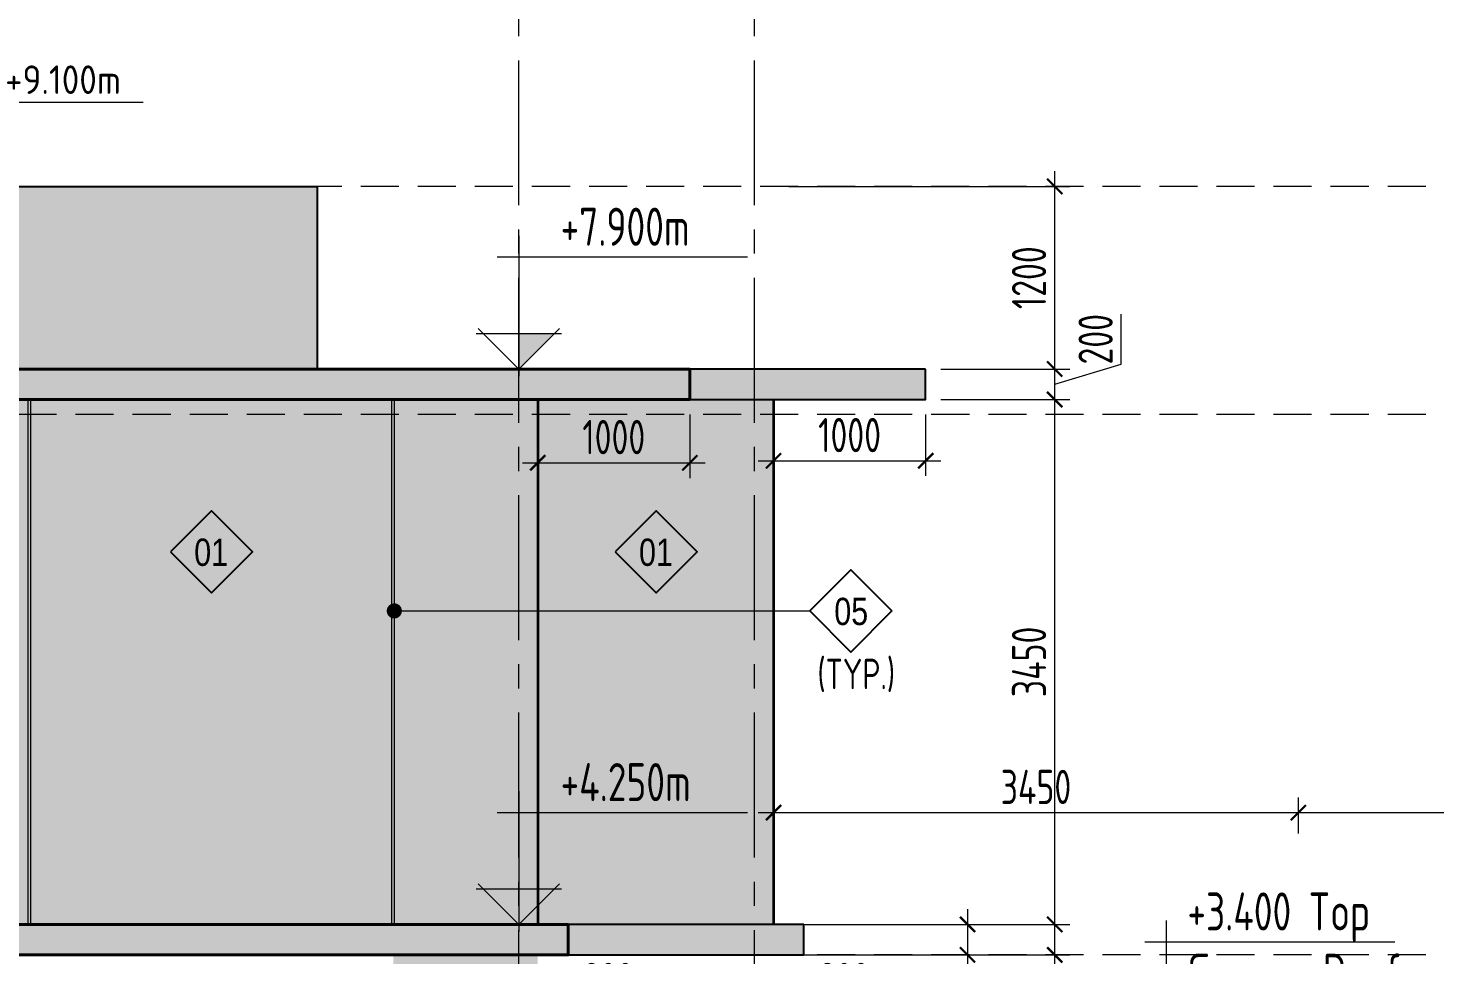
# Model space of a CAD drawing. Header units: millimetres. Extents: x -30697 to 201471, y -29614 to 19378.
# Drawn here: x 178889 to 188136, y 4050 to 10140 of the extents above; entities that cross this region are included whole.
import ezdxf
from ezdxf.enums import TextEntityAlignment as Align

# ---------------------------------------------------------------- set-up
doc = ezdxf.new("R2010")
doc.units = ezdxf.units.MM
doc.header["$MEASUREMENT"] = 0
doc.header["$PDMODE"] = 1
for name, pattern in [('1735 X DT-5BR-ELE_04$0$DASHED', [0.75, 0.5, -0.25]), ('ACAD_ISO02W100', [15, 12, -3]), ('CENTER2', [28.575, 19.05, -3.175, 3.175, -3.175])]:
    doc.linetypes.add(name, pattern=pattern)
doc.layers.add('00--ORIGIN POINT', color=200, linetype='Continuous', lineweight=20, plot=False)
doc.layers.add('1735 X DT-5BR-ELE_04$0$00--ORIGIN', color=6, linetype='Continuous', lineweight=0, plot=False)
for name, color, linetype, lineweight in [('03--GRID', 252, 'CENTER2', 5), ('05--TEXT-2', 2, 'Continuous', 25), ('07--DIM-2', 2, 'Continuous', 25), ('08--TAG REF', 7, 'Continuous', 25), ('1735 X DT-5BR-ELE_04$0$06--LINE-2', 2, 'Continuous', 25), ('1735 X DT-5BR-ELE_04$0$06--LINE-3', 3, 'Continuous', 35), ('1735 X DT-5BR-ELE_04$0$06--LINE-4', 4, 'Continuous', 40), ('1735 X DT-5BR-ELE_04$0$W--ELV-1', 250, '1735 X DT-5BR-ELE_04$0$DASHED', 9), ('1735 X DT-5BR-ELE_04$0$Z--GROOVES', 7, 'Continuous', 9), ('1735 X DT-5BR-ELE_04$0$Z--GROOVES-DUMMY.', 252, 'Continuous', 9), ('W--ELEV-2', 7, 'Continuous', 20)]:
    doc.layers.add(name, color=color, linetype=linetype, lineweight=lineweight)
doc.layers.add('08--WINREF-1', color=8, linetype='Continuous')
doc.layers.add('1735 X DT-5BR-ELE_04$0$L--SHADE-1', color=7, linetype='Continuous', lineweight=20, true_color=0xf5f5f5)
doc.layers.add('1735 X DT-5BR-ELE_04$0$L--SHADE-2', color=7, linetype='Continuous', lineweight=20, true_color=0xd2d2d2)
doc.styles.add('Ariel', font='arial.ttf', dxfattribs={"width": 0.8})
doc.styles.add('ISO', font='isocp2.shx', dxfattribs={"width": 0.8})
doc.dimstyles.new('1-100_AR', dxfattribs={"dimtxt": 225, "dimasz": 100, "dimexe": 100, "dimexo": 100, "dimgap": 0, "dimtad": 0, "dimzin": 12, "dimdsep": 46, "dimtxsty": 'ISO', "dimblk": 'ARCHTICK', "dimcen": 100, "dimdle": 100, "dimclrd": 8, "dimclre": 9, "dimclrt": 2, "dimadec": 0, "dimazin": 0, "dimtfac": 1, "dimtmove": 0, "dimatfit": 2, "dimldrblk": 'ARCHTICK', "dimfxl": 1, "dimtvp": 0.75, "dimtolj": 1, "dimtzin": 12, "dimlwd": 9, "dimlwe": 9, "dimarcsym": 0})
doc.dimstyles.new('1-50', dxfattribs={"dimtxt": 125, "dimasz": 50, "dimexe": 50, "dimexo": 50, "dimgap": 0, "dimtad": 0, "dimdec": 3, "dimzin": 12, "dimdsep": 46, "dimtxsty": 'ISO', "dimblk": 'ARCHTICK', "dimcen": -150, "dimdle": 50, "dimclrd": 9, "dimclre": 9, "dimclrt": 2, "dimadec": 0, "dimazin": 0, "dimtfac": 1, "dimtdec": 3, "dimtmove": 1, "dimatfit": 2, "dimldrblk": 'ARCHTICK', "dimfxl": 1, "dimtvp": 0.75, "dimtolj": 1, "dimtzin": 12, "dimlwd": 18, "dimlwe": 18, "dimarcsym": 0})

# ---------------------------------------------------------------- blocks, each defined once
blk = doc.blocks.new('*U522')
at = {"layer": '1735 X DT-5BR-ELE_04$0$Z--GROOVES-DUMMY.', "ltscale": 25, "transparency": 33554623}
h = blk.add_hatch(color=256, dxfattribs=at)
h.dxf.hatch_style = 1
h.paths.add_polyline_path([(0, 15), (0, 0), (3450, 0), (3450, 15)])
at = {"layer": '1735 X DT-5BR-ELE_04$0$Z--GROOVES', "ltscale": 25}
blk.add_lwpolyline([(0, 15), (0, 0), (3450, 0), (3450, 15)], close=True, dxfattribs=at)
blk = doc.blocks.new('*U506')
at = {"layer": '1735 X DT-5BR-ELE_04$0$L--SHADE-1', "transparency": 33554687}
h = blk.add_hatch(color=256, dxfattribs=at)
h.dxf.hatch_style = 1
h.paths.add_polyline_path([(0, 200), (-13069.2, 200), (-13069.2, 0), (0, 0)])
at = {"layer": '1735 X DT-5BR-ELE_04$0$06--LINE-4'}
blk.add_lwpolyline([(0, 200), (-13069.2, 200), (-13069.2, 0), (0, 0)], close=True, dxfattribs=at)
blk = doc.blocks.new('*U508')
at = {"layer": '1735 X DT-5BR-ELE_04$0$L--SHADE-1', "transparency": 33554687}
h = blk.add_hatch(color=256, dxfattribs=at)
h.dxf.hatch_style = 1
h.paths.add_polyline_path([(0, 0), (-1550, 0), (-1550, -200), (0, -200)])
at = {"layer": '1735 X DT-5BR-ELE_04$0$06--LINE-2'}
blk.add_lwpolyline([(0, 0), (-1550, 0), (-1550, -200), (0, -200)], close=True, dxfattribs=at)
blk = doc.blocks.new('*U510')
at = {"layer": '1735 X DT-5BR-ELE_04$0$L--SHADE-1', "transparency": 33554687}
h = blk.add_hatch(color=256, dxfattribs=at)
h.dxf.hatch_style = 1
h.paths.add_polyline_path([(0, 200), (-12269.2, 200), (-12269.2, 0), (0, 0)])
at = {"layer": '1735 X DT-5BR-ELE_04$0$06--LINE-4'}
blk.add_lwpolyline([(0, 200), (-12269.2, 200), (-12269.2, 0), (0, 0)], close=True, dxfattribs=at)
blk = doc.blocks.new('1735 X DT-5BR-ELE_04')
at = {"layer": '1735 X DT-5BR-ELE_04$0$L--SHADE-1', "transparency": 33554687}
h = blk.add_hatch(color=256, dxfattribs=at)
h.dxf.hatch_style = 1
h.paths.add_polyline_path([(176788.5, 7700), (182238.5, 7700), (182238.5, 4250), (176788.5, 4250)])
h = blk.add_hatch(color=256, dxfattribs=at)
h.dxf.hatch_style = 1
h.paths.add_polyline_path([(182238.5, 7700), (183788.5, 7700), (183788.5, 4250), (182238.5, 4250)])
h = blk.add_hatch(color=256, dxfattribs=at)
h.dxf.hatch_style = 1
h.paths.add_polyline_path([(181288.6, 4050), (182238.5, 4050), (182238.5, 460), (181288.6, 460)])
at = {"layer": '1735 X DT-5BR-ELE_04$0$L--SHADE-2', "transparency": 33554687}
h = blk.add_hatch(color=256, dxfattribs=at)
h.dxf.hatch_style = 1
h.paths.add_polyline_path([(169138.5, 9100), (169251.5, 9100), (169251.5, 8200), (170061.5, 8200), (170061.5, 9100), (180788.5, 9100), (180788.5, 7900), (169138.5, 7900)])
at = {"layer": '1735 X DT-5BR-ELE_04$0$00--ORIGIN'}
for points in [[(176788.5, 7700), (182238.5, 7700), (182238.5, 4250), (176788.5, 4250)], [(182238.5, 7700), (183788.5, 7700), (183788.5, 4250), (182238.5, 4250)]]:
    blk.add_lwpolyline(points, close=True, dxfattribs=at)
at = {"layer": '1735 X DT-5BR-ELE_04$0$06--LINE-2'}
blk.add_lwpolyline([(169138.5, 9100), (169251.5, 9100), (169251.5, 8200), (170061.5, 8200), (170061.5, 9100), (180788.5, 9100), (180788.5, 7900), (169138.5, 7900)], close=True, dxfattribs=at)
at = {"layer": '1735 X DT-5BR-ELE_04$0$06--LINE-3'}
for p, q in [((182238.5, 7700), (182238.5, 4250)), ((183788.5, 7700), (183788.5, 4250))]:
    blk.add_line(p, q, dxfattribs=at)
at = {"layer": '1735 X DT-5BR-ELE_04$0$W--ELV-1', "ltscale": 500}
for p, q in [((193700.7, 9100), (159342, 9100)), ((193700.7, 9100), (159342, 9100)), ((193700.7, 7600), (159342, 7600)), ((193700.7, 4050), (159342, 4050))]:
    blk.add_line(p, q, dxfattribs=at)
at = {"layer": '1735 X DT-5BR-ELE_04$0$06--LINE-2'}
for p in [(184788.5, 7900), (183988.5, 4250)]:
    blk.add_blockref('*U508', p, dxfattribs=at)
at = {"layer": '1735 X DT-5BR-ELE_04$0$06--LINE-4'}
for name, p in [('*U506', (183238.5, 7700)), ('*U510', (182438.5, 4050))]:
    blk.add_blockref(name, p, dxfattribs=at)
at = {"layer": '1735 X DT-5BR-ELE_04$0$Z--GROOVES-DUMMY.', "ltscale": 25, "xscale": -1, "rotation": 90}
for p in [(178904.6, 7700), (181294.6, 7700)]:
    blk.add_blockref('*U522', p, dxfattribs=at)
blk = doc.blocks.new('_ArchTick')
at = {"color": 0, "const_width": 0.15}
blk.add_lwpolyline([(-0.5, -0.5), (0.5, 0.5)], dxfattribs=at)
blk = doc.blocks.new('*D63')
at = {"layer": '07--DIM-2', "color": 8, "lineweight": 9, "transparency": 16777216}
blk.add_line((185636.8, 350), (185636.8, 4150), dxfattribs=at)
at = {"layer": '07--DIM-2', "color": 9, "lineweight": 9, "transparency": 16777216}
for p, q in [((183988.5, 4050), (185736.8, 4050)), ((185088.5, 450), (185736.8, 450))]:
    blk.add_line(p, q, dxfattribs=at)
at = {"layer": 'Defpoints', "color": 0, "transparency": 16777216}
for p in [(183888.5, 4050), (185636.8, 4050), (184988.5, 450)]:
    blk.add_point(p, dxfattribs=at)
at = {"layer": '07--DIM-2', "color": 8, "lineweight": 9, "transparency": 16777216, "xscale": 100, "yscale": 100, "zscale": 100}
for p, rotation in [((185636.8, 4050), 90), ((185636.8, 450), 270)]:
    blk.add_blockref('_ArchTick', p, dxfattribs=dict(at, rotation=rotation))
at = {"layer": '07--DIM-2', "color": 2, "transparency": 16777216, "insert": (185468.1, 2250), "char_height": 225, "attachment_point": 5, "rotation": 90, "style": 'ISO'}
blk.add_mtext('\\A1;3600', dxfattribs=at)
blk = doc.blocks.new('*D64')
at = {"layer": '07--DIM-2', "color": 8, "lineweight": 9, "transparency": 16777216}
blk.add_line((185636.8, 4150), (185636.8, 7800), dxfattribs=at)
at = {"layer": '07--DIM-2', "color": 9, "lineweight": 9, "transparency": 16777216}
for p, q in [((184888.5, 7700), (185736.8, 7700)), ((183988.5, 4250), (185736.8, 4250))]:
    blk.add_line(p, q, dxfattribs=at)
at = {"layer": 'Defpoints', "color": 0, "transparency": 16777216}
for p in [(184788.5, 7700), (185636.8, 7700), (183888.5, 4250)]:
    blk.add_point(p, dxfattribs=at)
at = {"layer": '07--DIM-2', "color": 8, "lineweight": 9, "transparency": 16777216, "xscale": 100, "yscale": 100, "zscale": 100}
for p, rotation in [((185636.8, 7700), 90), ((185636.8, 4250), 270)]:
    blk.add_blockref('_ArchTick', p, dxfattribs=dict(at, rotation=rotation))
at = {"layer": '07--DIM-2', "color": 2, "transparency": 16777216, "insert": (185468.1, 5975), "char_height": 225, "attachment_point": 5, "rotation": 90, "style": 'ISO'}
blk.add_mtext('\\A1;3450', dxfattribs=at)
blk = doc.blocks.new('*D65')
at = {"layer": '07--DIM-2', "color": 8, "lineweight": 9, "transparency": 16777216}
for p, q in [((186074.4, 7931.3), (186074.4, 8260)), ((185636.8, 7600), (185636.8, 8000)), ((185636.8, 7800), (186074.4, 7931.3))]:
    blk.add_line(p, q, dxfattribs=at)
at = {"layer": '07--DIM-2', "color": 9, "lineweight": 9, "transparency": 16777216}
for p, q in [((184888.5, 7900), (185736.8, 7900)), ((184888.5, 7700), (185736.8, 7700))]:
    blk.add_line(p, q, dxfattribs=at)
at = {"layer": 'Defpoints', "color": 0, "transparency": 16777216}
for p in [(184788.5, 7900), (185636.8, 7900), (184788.5, 7700)]:
    blk.add_point(p, dxfattribs=at)
at = {"layer": '07--DIM-2', "color": 8, "lineweight": 9, "transparency": 16777216, "xscale": 100, "yscale": 100, "zscale": 100}
for p, rotation in [((185636.8, 7900), 90), ((185636.8, 7700), 270)]:
    blk.add_blockref('_ArchTick', p, dxfattribs=dict(at, rotation=rotation))
at = {"layer": '07--DIM-2', "color": 2, "transparency": 16777216, "insert": (185905.6, 8095.6), "char_height": 225, "attachment_point": 5, "rotation": 90, "style": 'ISO'}
blk.add_mtext('\\A1;200', dxfattribs=at)
blk = doc.blocks.new('*D66')
at = {"layer": '07--DIM-2', "color": 8, "lineweight": 9, "transparency": 16777216}
blk.add_line((185636.8, 7800), (185636.8, 9200), dxfattribs=at)
at = {"layer": '07--DIM-2', "color": 9, "lineweight": 9, "transparency": 16777216}
for p, q in [((183888.5, 9100), (185736.8, 9100)), ((184888.5, 7900), (185736.8, 7900))]:
    blk.add_line(p, q, dxfattribs=at)
at = {"layer": 'Defpoints', "color": 0, "transparency": 16777216}
for p in [(183788.5, 9100), (185636.8, 9100), (184788.5, 7900)]:
    blk.add_point(p, dxfattribs=at)
at = {"layer": '07--DIM-2', "color": 8, "lineweight": 9, "transparency": 16777216, "xscale": 100, "yscale": 100, "zscale": 100}
for p, rotation in [((185636.8, 9100), 90), ((185636.8, 7900), 270)]:
    blk.add_blockref('_ArchTick', p, dxfattribs=dict(at, rotation=rotation))
at = {"layer": '07--DIM-2', "color": 2, "transparency": 16777216, "insert": (185468, 8500), "char_height": 225, "attachment_point": 5, "rotation": 90, "style": 'ISO'}
blk.add_mtext('\\A1;1200', dxfattribs=at)
blk = doc.blocks.new('*D67')
at = {"layer": '07--DIM-2', "color": 9, "lineweight": 9, "transparency": 16777216}
for p, q in [((187238.5, 4847.5), (187238.5, 5084.8)), ((190238.5, 3707.1), (190238.5, 5084.8))]:
    blk.add_line(p, q, dxfattribs=at)
at = {"layer": '07--DIM-2', "color": 8, "lineweight": 9, "transparency": 16777216}
blk.add_line((187138.5, 4984.8), (190338.5, 4984.8), dxfattribs=at)
at = {"layer": 'Defpoints', "color": 0, "transparency": 16777216}
for p in [(190238.5, 4984.8), (187238.5, 4747.5), (190238.5, 3607.1)]:
    blk.add_point(p, dxfattribs=at)
at = {"layer": '07--DIM-2', "color": 8, "lineweight": 9, "transparency": 16777216, "xscale": 100, "yscale": 100, "zscale": 100, "rotation": 180}
blk.add_blockref('_ArchTick', (187238.5, 4984.8), dxfattribs=at)
at = {"layer": '07--DIM-2', "color": 8, "lineweight": 9, "transparency": 16777216, "xscale": 100, "yscale": 100, "zscale": 100}
blk.add_blockref('_ArchTick', (190238.5, 4984.8), dxfattribs=at)
at = {"layer": '07--DIM-2', "color": 2, "transparency": 16777216, "insert": (188738.5, 5153.5), "char_height": 225, "attachment_point": 5, "style": 'ISO'}
blk.add_mtext('\\A1;3000', dxfattribs=at)
blk = doc.blocks.new('*D77')
at = {"layer": '07--DIM-2', "color": 9, "lineweight": 9, "transparency": 16777216}
for p, q in [((183788.5, 4959.8), (183788.5, 5084.8)), ((187238.5, 4959.8), (187238.5, 5084.8))]:
    blk.add_line(p, q, dxfattribs=at)
at = {"layer": '07--DIM-2', "color": 8, "lineweight": 9, "transparency": 16777216}
blk.add_line((183688.5, 4984.8), (187338.5, 4984.8), dxfattribs=at)
at = {"layer": 'Defpoints', "color": 0, "transparency": 16777216}
for p in [(187238.5, 4984.8), (183788.5, 4859.8), (187238.5, 4859.8)]:
    blk.add_point(p, dxfattribs=at)
at = {"layer": '07--DIM-2', "color": 8, "lineweight": 9, "transparency": 16777216, "xscale": 100, "yscale": 100, "zscale": 100, "rotation": 180}
blk.add_blockref('_ArchTick', (183788.5, 4984.8), dxfattribs=at)
at = {"layer": '07--DIM-2', "color": 8, "lineweight": 9, "transparency": 16777216, "xscale": 100, "yscale": 100, "zscale": 100}
blk.add_blockref('_ArchTick', (187238.5, 4984.8), dxfattribs=at)
at = {"layer": '07--DIM-2', "color": 2, "transparency": 16777216, "insert": (185513.5, 5153.5), "char_height": 225, "attachment_point": 5, "style": 'ISO'}
blk.add_mtext('\\A1;3450', dxfattribs=at)
blk = doc.blocks.new('*U19')
at = {"layer": '08--WINREF-1', "color": 2}
blk.add_lwpolyline([(339, 0), (0, -339), (-339, 0), (0, 339)], close=True, dxfattribs=at)
at = {"style": 'Ariel', "width": 0.8}
blk.add_attdef('CB-02', text='', height=225, dxfattribs=at).set_placement((3, -4), align=Align.MIDDLE)
blk = doc.blocks.new('*D88')
at = {"layer": '07--DIM-2', "color": 9, "lineweight": 9, "transparency": 16777216}
for p, q in [((182238.5, 3950), (182238.5, 3616.4)), ((182438.5, 3950), (182438.5, 3616.4))]:
    blk.add_line(p, q, dxfattribs=at)
at = {"layer": '07--DIM-2', "color": 8, "lineweight": 9, "transparency": 16777216}
for p, q in [((182138.5, 3716.4), (182438.5, 3716.4)), ((182438.5, 3716.4), (182867.3, 3716.4))]:
    blk.add_line(p, q, dxfattribs=at)
at = {"layer": 'Defpoints', "color": 0, "transparency": 16777216}
for p in [(182238.5, 4050), (182438.5, 4050), (182438.5, 3716.4)]:
    blk.add_point(p, dxfattribs=at)
at = {"layer": '07--DIM-2', "color": 8, "lineweight": 9, "transparency": 16777216, "xscale": 100, "yscale": 100, "zscale": 100, "rotation": 180}
blk.add_blockref('_ArchTick', (182238.5, 3716.4), dxfattribs=at)
at = {"layer": '07--DIM-2', "color": 8, "lineweight": 9, "transparency": 16777216, "xscale": 100, "yscale": 100, "zscale": 100}
blk.add_blockref('_ArchTick', (182438.5, 3716.4), dxfattribs=at)
at = {"layer": '07--DIM-2', "color": 2, "transparency": 16777216, "insert": (182702.9, 3885.2), "char_height": 225, "attachment_point": 5, "style": 'ISO'}
blk.add_mtext('\\A1;200', dxfattribs=at)
blk = doc.blocks.new('*D89')
at = {"layer": '07--DIM-2', "color": 9, "lineweight": 9, "transparency": 16777216}
for p, q in [((183788.5, 3950), (183788.5, 3616.4)), ((183988.5, 3950), (183988.5, 3616.4))]:
    blk.add_line(p, q, dxfattribs=at)
at = {"layer": '07--DIM-2', "color": 8, "lineweight": 9, "transparency": 16777216}
for p, q in [((183688.5, 3716.4), (183988.5, 3716.4)), ((183988.5, 3716.4), (184417.3, 3716.4))]:
    blk.add_line(p, q, dxfattribs=at)
at = {"layer": 'Defpoints', "color": 0, "transparency": 16777216}
for p in [(183788.5, 4050), (183988.5, 4050), (183988.5, 3716.4)]:
    blk.add_point(p, dxfattribs=at)
at = {"layer": '07--DIM-2', "color": 8, "lineweight": 9, "transparency": 16777216, "xscale": 100, "yscale": 100, "zscale": 100, "rotation": 180}
blk.add_blockref('_ArchTick', (183788.5, 3716.4), dxfattribs=at)
at = {"layer": '07--DIM-2', "color": 8, "lineweight": 9, "transparency": 16777216, "xscale": 100, "yscale": 100, "zscale": 100}
blk.add_blockref('_ArchTick', (183988.5, 3716.4), dxfattribs=at)
at = {"layer": '07--DIM-2', "color": 2, "transparency": 16777216, "insert": (184252.9, 3885.2), "char_height": 225, "attachment_point": 5, "style": 'ISO'}
blk.add_mtext('\\A1;200', dxfattribs=at)
blk = doc.blocks.new('*D90')
at = {"layer": '07--DIM-2', "color": 9, "lineweight": 9, "transparency": 16777216}
for p, q in [((183788.5, 7600), (183788.5, 7197.1)), ((184788.5, 7600), (184788.5, 7197.1))]:
    blk.add_line(p, q, dxfattribs=at)
at = {"layer": '07--DIM-2', "color": 8, "lineweight": 9, "transparency": 16777216}
blk.add_line((183688.5, 7297.1), (184888.5, 7297.1), dxfattribs=at)
at = {"layer": 'Defpoints', "color": 0, "transparency": 16777216}
for p in [(183788.5, 7700), (184788.5, 7700), (184788.5, 7297.1)]:
    blk.add_point(p, dxfattribs=at)
at = {"layer": '07--DIM-2', "color": 8, "lineweight": 9, "transparency": 16777216, "xscale": 100, "yscale": 100, "zscale": 100, "rotation": 180}
blk.add_blockref('_ArchTick', (183788.5, 7297.1), dxfattribs=at)
at = {"layer": '07--DIM-2', "color": 8, "lineweight": 9, "transparency": 16777216, "xscale": 100, "yscale": 100, "zscale": 100}
blk.add_blockref('_ArchTick', (184788.5, 7297.1), dxfattribs=at)
at = {"layer": '07--DIM-2', "color": 2, "transparency": 16777216, "insert": (184288.5, 7465.8), "char_height": 225, "attachment_point": 5, "style": 'ISO'}
blk.add_mtext('\\A1;1000', dxfattribs=at)
blk = doc.blocks.new('*D91')
at = {"layer": '07--DIM-2', "color": 9, "lineweight": 9, "transparency": 16777216}
for p, q in [((182238.5, 7600), (182238.5, 7183.7)), ((183238.5, 7600), (183238.5, 7183.7))]:
    blk.add_line(p, q, dxfattribs=at)
at = {"layer": '07--DIM-2', "color": 8, "lineweight": 9, "transparency": 16777216}
blk.add_line((182138.5, 7283.7), (183338.5, 7283.7), dxfattribs=at)
at = {"layer": 'Defpoints', "color": 0, "transparency": 16777216}
for p in [(182238.5, 7700), (183238.5, 7700), (183238.5, 7283.7)]:
    blk.add_point(p, dxfattribs=at)
at = {"layer": '07--DIM-2', "color": 8, "lineweight": 9, "transparency": 16777216, "xscale": 100, "yscale": 100, "zscale": 100, "rotation": 180}
blk.add_blockref('_ArchTick', (182238.5, 7283.7), dxfattribs=at)
at = {"layer": '07--DIM-2', "color": 8, "lineweight": 9, "transparency": 16777216, "xscale": 100, "yscale": 100, "zscale": 100}
blk.add_blockref('_ArchTick', (183238.5, 7283.7), dxfattribs=at)
at = {"layer": '07--DIM-2', "color": 2, "transparency": 16777216, "insert": (182738.5, 7452.4), "char_height": 225, "attachment_point": 5, "style": 'ISO'}
blk.add_mtext('\\A1;1000', dxfattribs=at)
blk = doc.blocks.new('*U108')
at = {"color": 2}
for p, q in [((1362.2, 875), (1362.2, -46)), ((-140.6, 734.4), (1502.9, 734.4)), ((1642.6, 234.4), (1081.8, 234.4)), ((1095.3, 266.9), (1362.2, 0)), ((1362.2, 0), (1629.2, 266.9))]:
    blk.add_line(p, q, dxfattribs=at)
blk.add_solid([(1362.2, 234.4), (1127.9, 234.4), (1362.2, 0), (1127.9, 234.4)], dxfattribs=at)
at = {"layer": '00--ORIGIN POINT', "linetype": 'ACAD_ISO02W100', "ltscale": 5}
blk.add_line((1092.3, 0), (1632.2, 0), dxfattribs=at)
at = {"style": 'ISO', "width": 0.8}
for tag, p in [('LEVEL', (225.4, 781.7)), ('FLOOR', (225.4, 406.4))]:
    blk.add_attdef(tag, p, '', height=250, dxfattribs=at)
blk = doc.blocks.new('*U13')
at = {"color": 2}
for p, q in [((0, 875), (0, -46)), ((1502.9, 734.4), (-140.6, 734.4)), ((-280.4, 234.4), (280.4, 234.4)), ((0, 0), (-266.9, 266.9)), ((266.9, 266.9), (0, 0))]:
    blk.add_line(p, q, dxfattribs=at)
blk.add_solid([(0, 234.4), (234.4, 234.4), (0, 0), (234.4, 234.4)], dxfattribs=at)
at = {"layer": '00--ORIGIN POINT', "linetype": 'ACAD_ISO02W100', "ltscale": 5}
blk.add_line((270, 0), (-270, 0), dxfattribs=at)
at = {"style": 'ISO', "width": 0.8}
for tag, p in [('LEVEL', (225.4, 781.7)), ('FLOOR', (225.4, 406.4))]:
    blk.add_attdef(tag, p, '', height=250, dxfattribs=at)
blk = doc.blocks.new('*U109')
at = {"color": 2}
for p, q in [((0, 875), (0, -46)), ((1478, 734), (-141, 734)), ((0, 0), (-267, 267)), ((267, 267), (0, 0)), ((-280, 234), (280, 234))]:
    blk.add_line(p, q, dxfattribs=at)
blk.add_solid([(0, 234), (234, 234), (0, 0), (234, 234)], dxfattribs=at)
at = {"layer": '00--ORIGIN POINT', "linetype": 'ACAD_ISO02W100', "ltscale": 5}
blk.add_line((270, 0), (-270, 0), dxfattribs=at)
at = {"style": 'ISO', "width": 0.8}
for tag, p in [('LEVEL', (225, 782)), ('FLOOR', (225, 406))]:
    blk.add_attdef(tag, p, '', height=250, dxfattribs=at)
blk = doc.blocks.new('*D132')
at = {"layer": '07--DIM-2', "color": 8, "lineweight": 9, "transparency": 16777216}
for p, q in [((185063.5, 4350), (185063.5, 4050)), ((185063.5, 4050), (185063.5, 3621.3))]:
    blk.add_line(p, q, dxfattribs=at)
at = {"layer": '07--DIM-2', "color": 9, "lineweight": 9, "transparency": 16777216}
for p, q in [((184088.5, 4250), (185163.5, 4250)), ((184088.5, 4050), (185163.5, 4050))]:
    blk.add_line(p, q, dxfattribs=at)
at = {"layer": 'Defpoints', "color": 0, "transparency": 16777216}
for p in [(183988.5, 4250), (183988.5, 4050), (185063.5, 4050)]:
    blk.add_point(p, dxfattribs=at)
at = {"layer": '07--DIM-2', "color": 8, "lineweight": 9, "transparency": 16777216, "xscale": 100, "yscale": 100, "zscale": 100}
for p, rotation in [((185063.5, 4250), 90), ((185063.5, 4050), 270)]:
    blk.add_blockref('_ArchTick', p, dxfattribs=dict(at, rotation=rotation))
at = {"layer": '07--DIM-2', "color": 2, "transparency": 16777216, "insert": (184894.7, 3785.6), "char_height": 225, "attachment_point": 5, "rotation": 90, "style": 'ISO'}
blk.add_mtext('\\A1;200', dxfattribs=at)
blk = doc.blocks.new('*U40')
at = {"layer": '08--WINREF-1', "color": 2}
blk.add_lwpolyline([(339, 0), (0, -339), (-339, 0), (0, 339)], close=True, dxfattribs=at)
at = {"style": 'Ariel', "width": 0.8}
blk.add_attdef('CB-02', text='', height=225, dxfattribs=at).set_placement((3, -4), align=Align.MIDDLE)
blk.add_leader([(-3768, 0), (-339, 0)], dimstyle='1-50', override={"dimtxt": 100, "dimasz": 125, "dimgap": 50, "dimtad": 0, "dimldrblk": 'Dot', "dimfxl": 3, "dimarcsym": 1})

msp = doc.modelspace()

# ---------------------------------------------------------------- linework, layer by layer
at = {"layer": '03--GRID', "ltscale": 50}
for p, q in [((182113.547, -1025.464), (182113.547, 10449.646)), ((183663.546, -1025.464), (183663.546, 10449.646))]:
    msp.add_line(p, q, dxfattribs=at)

# ---------------------------------------------------------------- next in the draw order: block references
msp.add_blockref('1735 X DT-5BR-ELE_04', (0, 0))

# ---------------------------------------------------------------- next in the draw order: block references
at = {"layer": '08--TAG REF'}
ref = msp.add_blockref('*U19', (180093.622, 6698.891), dxfattribs=dict(at, xscale=-0.7964601769911505, yscale=0.7964601769911505, zscale=0.7964601769911505))
ref.add_attrib('CB-02', '01', dxfattribs={"layer": '0', "height": 179.2035, "style": 'Ariel', "width": 0.8}).set_placement((180091.59, 6695.862), align=Align.MIDDLE)
ref = msp.add_blockref('*U19', (183017.571, 6698.891), dxfattribs=dict(at, xscale=-0.7964601769911505, yscale=0.7964601769911505, zscale=0.7964601769911505))
ref.add_attrib('CB-02', '01', dxfattribs={"layer": '0', "height": 179.2035, "style": 'Ariel', "width": 0.8}).set_placement((183015.538, 6695.862), align=Align.MIDDLE)
at = {"layer": '08--TAG REF', "xscale": 0.7964601769911505, "yscale": 0.7964601769911505, "zscale": 0.7964601769911505}
msp.add_blockref('*U40', (184296.793, 6310.172), dxfattribs=at).add_auto_attribs({'CB-02': '05'})
at = {"layer": 'W--ELEV-2'}
ref = msp.add_blockref('*U109', (178535.747, 9100), dxfattribs=dict(at, xscale=0.75, yscale=0.75, zscale=0.75))
ref.add_attrib('LEVEL', '+9.100m', (178736.947, 9707.608), dxfattribs={"layer": '0', "height": 187.5, "style": 'ISO'})
ref = msp.add_blockref('*U108', (183475.786, 7900), dxfattribs=dict(at, xscale=-1))
ref.add_attrib('LEVEL', '+7.900m ', (182388.504, 8710.144, -930857.646), dxfattribs={"layer": '0', "height": 250, "style": 'ISO', "width": 0.8})
ref = msp.add_blockref('*U108', (183475.786, 4250), dxfattribs=dict(at, xscale=-1))
ref.add_attrib('LEVEL', '+4.250m ', (182388.504, 5060.144, -930857.646), dxfattribs={"layer": '0', "height": 250, "style": 'ISO', "width": 0.8})
ref = msp.add_blockref('*U13', (186369.478, 3400), dxfattribs=at)
ref.add_attrib('LEVEL', '+3.400 Top', (186508.812, 4210.144, -930857.646), dxfattribs={"layer": '0', "height": 250, "style": 'ISO', "width": 0.8})
ref.add_attrib('FLOOR', 'Garage Roof', (186508.812, 3807.997, -930857.646), dxfattribs={"layer": '0', "height": 249.99999, "style": 'ISO', "width": 0.8})

# ---------------------------------------------------------------- next in the draw order: texts
at = {"layer": '05--TEXT-2', "insert": (184076.908, 5996.033), "char_height": 200, "attachment_point": 1, "style": 'ISO'}
msp.add_mtext_dynamic_manual_height_columns('(TYP.)', width=739.70332, gutter_width=0, heights=[1313.705], dxfattribs=at)

# ---------------------------------------------------------------- next in the draw order: dimensions: what is measured, and where the dimension line sits
at = {"layer": '07--DIM-2'}
for base, p1, p2, picture, middle in [((185636.803, 9100), (184788.546, 7900), (183788.547, 9100), '*D66', (185468.02, 8500)), ((185636.803, 7900), (184788.546, 7700), (184788.546, 7900), '*D65', (185905.586, 7931.27)), ((185636.803, 7700), (183888.547, 4250), (184788.546, 7700), '*D64', (185468.053, 5975)), ((185636.803, 4050), (184988.547, 450), (183888.547, 4050), '*D63', (185468.053, 2250))]:
    dim = msp.add_linear_dim(base=base, p1=p1, p2=p2, angle=270, dimstyle='1-100_AR', override={"dimtmove": 1}, dxfattribs=at)
    dim.commit()
    dim.dimension.update_dxf_attribs({"geometry": picture, "text_midpoint": middle})
for base, p1, p2, picture, middle in [((183238.547, 7283.692), (182238.547, 7700), (183238.547, 7700), '*D91', (182738.547, 7452.442)), ((184788.546, 7297.062), (183788.547, 7700), (184788.546, 7700), '*D90', (184288.546, 7465.812)), ((187238.546, 4984.782), (183788.547, 4859.759), (187238.546, 4859.759), '*D77', (185513.547, 5153.532)), ((182438.547, 3716.443), (182238.547, 4050), (182438.547, 4050), '*D88', (182702.903, 3885.226)), ((183988.546, 3716.443), (183788.547, 4050), (183988.546, 4050), '*D89', (184252.902, 3885.226))]:
    dim = msp.add_linear_dim(base=base, p1=p1, p2=p2, dimstyle='1-100_AR', dxfattribs=at)
    dim.commit()
    dim.dimension.update_dxf_attribs({"geometry": picture, "text_midpoint": middle})
dim = msp.add_linear_dim(base=(190238.546, 4984.782), p1=(187238.546, 4747.548), p2=(190238.546, 3607.094), dimstyle='1-100_AR', override={"dimtmove": 1}, dxfattribs=at)
dim.commit()
dim.dimension.update_dxf_attribs({"geometry": '*D67', "text_midpoint": (188738.546, 5153.532)})
dim = msp.add_linear_dim(base=(185063.518, 4050), p1=(183988.547, 4250), p2=(183988.547, 4050), angle=90, dimstyle='1-100_AR', dxfattribs=at)
dim.commit()
dim.dimension.update_dxf_attribs({"geometry": '*D132', "text_midpoint": (184894.735, 3785.644)})

doc.saveas('drawing.dxf')
